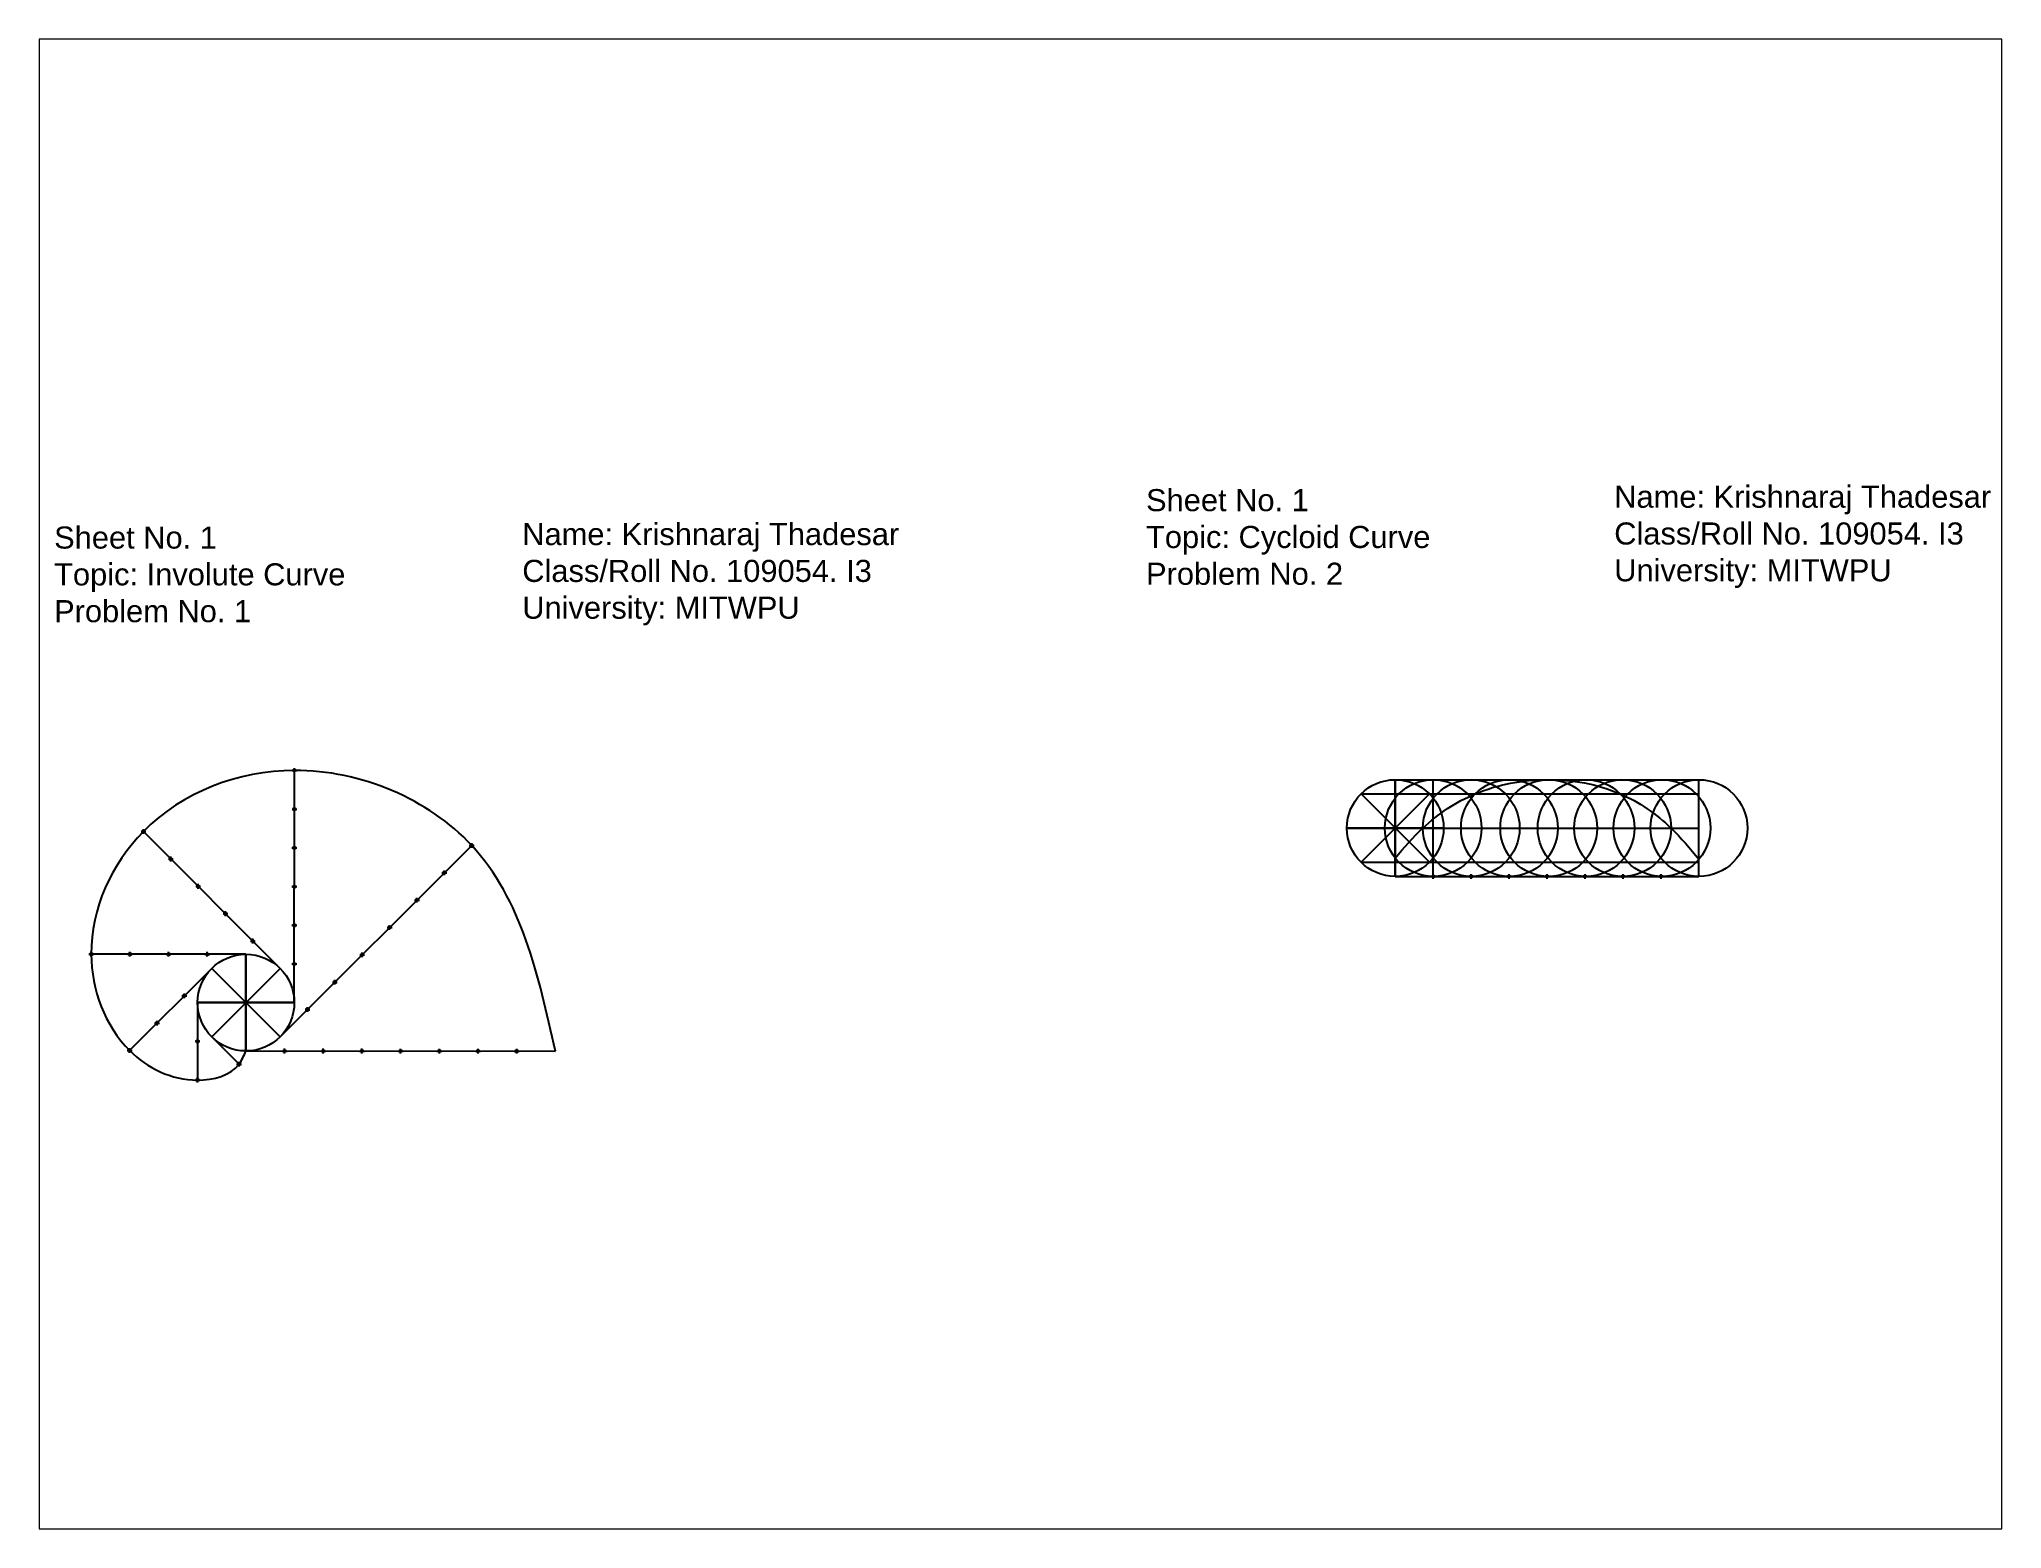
# Paper-space layout 'Layout1' of a CAD drawing. Header units: millimetres. Extents: x 26 to 231, y 20 to 176.
# The model-space entities are those that its viewports show. They can reach past a viewport. Long polylines and large blocks are cut down to what shows.
import ezdxf

# ---------------------------------------------------------------- set-up
doc = ezdxf.new("R2010")
doc.units = ezdxf.units.MM
doc.header["$PDMODE"] = 34
doc.styles.get("Standard").update_dxf_attribs({"font": 'arial.ttf'})

msp = doc.modelspace()

# ---------------------------------------------------------------- linework, layer by layer
for p, q in [((770.23, 498.16), (770.28, 594.13)), ((1211.32, 584.46), (1239.61, 556.17)), ((1211.32, 556.17), (1239.61, 584.46)), ((1239.61, 556.17), (1211.32, 584.46)), ((1239.61, 584.46), (1211.32, 556.17)), ((1211.32, 584.46), (1239.61, 584.46)), ((1225.46, 590.31), (1351.06, 590.31)), ((1225.46, 590.31), (1225.46, 550.31)), ((1225.46, 550.31), (1225.46, 590.31)), ((1239.61, 584.46), (1351.06, 584.46)), ((1241.16, 550.31), (1241.16, 590.31)), ((1351.06, 550.31), (1351.06, 590.31)), ((764.37, 512.3), (707.85, 568.88)), ((1205.46, 570.31), (1245.46, 570.31)), ((1245.46, 570.31), (1205.46, 570.31)), ((1245.46, 570.31), (1351.06, 570.31)), ((764.37, 484.01), (843.59, 563.14)), ((1211.32, 556.17), (1239.61, 556.17)), ((1239.61, 556.17), (1351.06, 556.17)), ((1225.46, 550.31), (1351.06, 550.31)), ((750.23, 518.16), (686.25, 518.19)), ((736.09, 512.3), (702.14, 478.38)), ((736.09, 512.3), (764.37, 484.01)), ((736.09, 484.01), (764.37, 512.3)), ((764.37, 484.01), (736.09, 512.3)), ((764.37, 512.3), (736.09, 484.01)), ((750.23, 518.16), (750.23, 478.16)), ((750.23, 478.16), (750.23, 518.16)), ((730.23, 498.16), (730.21, 466.16)), ((730.23, 498.16), (770.23, 498.16)), ((770.23, 498.16), (730.23, 498.16)), ((736.09, 484.01), (747.39, 472.7)), ((750.23, 478.16), (878.2, 478.08))]:
    msp.add_line(p, q)
for centre in [(1225.46, 570.31), (1241.16, 570.31), (1256.88, 570.31), (1272.66, 570.31), (1288.92, 570.31), (1304.37, 570.31), (1319.5, 570.31), (1335.77, 570.31), (1351.06, 570.31), (750.23, 498.16)]:
    msp.add_circle(centre, 20)
at = {"color": 6}
for points in [[(878.2, 478.08), (843.59, 563.14), (770.28, 594.13), (707.85, 568.88), (686.25, 518.19), (702.14, 478.38), (730.21, 466.16), (747.39, 472.7), (750.23, 478.16)], [(1225.46, 557.92), (1236.88, 570.31), (1258.51, 584.46), (1288.26, 590.31), (1318.52, 584.46), (1339.5, 570.31), (1351.06, 557.43)]]:
    msp.add_spline(points, degree=3, dxfattribs=at)
for p in [(770.28, 594.13), (770.28, 578.13), (707.85, 568.88), (770.27, 562.14), (843.59, 563.14), (719.16, 557.56), (832.27, 551.84), (730.46, 546.25), (770.26, 546.14), (1241.16, 550.31), (1256.86, 550.31), (1272.56, 550.31), (1288.26, 550.31), (1303.96, 550.31), (1319.66, 550.31), (1335.36, 550.31), (741.76, 534.93), (820.96, 540.53), (770.25, 530.15), (809.64, 529.23), (753.07, 523.61), (686.25, 518.19), (702.24, 518.18), (718.24, 518.17), (734.24, 518.16), (770.24, 514.15), (798.32, 517.93), (787.01, 506.62), (724.77, 500.99), (775.69, 495.32), (713.46, 489.69), (702.14, 478.38), (730.22, 482.16), (766.23, 478.15), (782.22, 478.14), (798.22, 478.13), (814.21, 478.12), (830.21, 478.11), (846.2, 478.1), (862.2, 478.09), (747.39, 472.7), (730.21, 466.16)]:
    msp.add_point(p)

# ---------------------------------------------------------------- texts
at = {"char_height": 9.1258, "attachment_point": 1}
for s, insert in [('Sheet No. 1^JTopic: Cycloid Curve^JProblem No. 2', (1122.42, 710.43)), ('Name: Krishnaraj Thadesar^JClass/Roll No. 109054. I3^JUniversity: MITWPU', (1316.01, 711.86)), ('Sheet No. 1^JTopic: Involute Curve^JProblem No. 1', (670.91, 694.97)), ('Name: Krishnaraj Thadesar^JClass/Roll No. 109054. I3^JUniversity: MITWPU', (864.49, 696.4))]:
    msp.add_mtext_dynamic_manual_height_columns(s, width=206.4473, gutter_width=45.63, heights=[0], dxfattribs=dict(at, insert=insert))

psp = doc.layouts.get("Layout1")

# ---------------------------------------------------------------- viewports
at = {"layer": '0'}
psp.add_viewport(center=(128.5, 97.5), size=(205.6, 156), view_center_point=(1070.51, 588.53), view_height=615.7208, dxfattribs=at)

doc.saveas('drawing.dxf')
